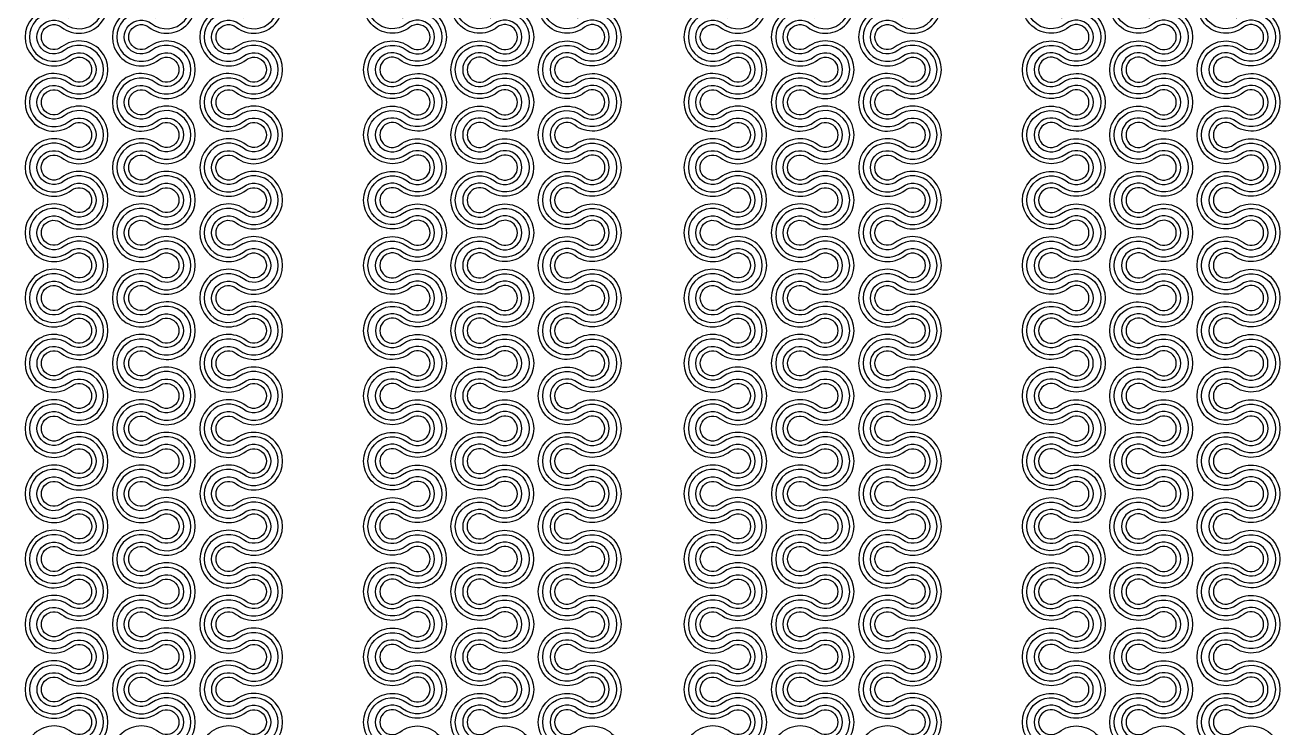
# Model space of a CAD drawing. Header units: millimetres. Extents: x -33.6 to 36.3, y -34.6 to 38.4.
# Drawn here: x 1.49 to 18.47, y 9.89 to 19.39 of the extents above; entities that cross this region are included whole.
import ezdxf

# ---------------------------------------------------------------- set-up
doc = ezdxf.new("R2010")
doc.units = ezdxf.units.MM
doc.layers.add('Metal Layer', color=40, linetype='Continuous')
doc.layers.add('Parylene Encapsulation', color=70, linetype='Continuous')

msp = doc.modelspace()

# ---------------------------------------------------------------- linework, layer by layer
at = {"layer": 'Metal Layer'}
for points in [[(2.024, 9.705, 2.041241), (2.024, 10.225, -2.041241), (2.024, 10.586, 2.041241), (2.024, 11.106, -2.041241), (2.024, 11.468, 2.041241), (2.024, 11.988, -2.041241), (2.024, 12.35, 2.041241), (2.024, 12.87, -2.041241), (2.024, 13.232, 2.041241), (2.024, 13.752, -2.041241), (2.024, 14.114, 2.041241), (2.024, 14.634, -2.041241), (2.024, 14.995, 2.041241), (2.024, 15.515, -2.041241), (2.024, 15.877, 2.041241), (2.024, 16.397, -2.041241), (2.024, 16.759, 2.041241), (2.024, 17.279, -2.041241), (2.024, 17.641, 2.041241), (2.024, 18.161, -2.041241), (2.024, 18.523, 2.041241), (2.024, 19.043, -2.041241), (2.024, 19.405, 2.041241), (2.024, 19.925, -2.041241)], [(3.205, 9.705, 2.041241), (3.205, 10.225, -2.041241), (3.205, 10.586, 2.041241), (3.205, 11.106, -2.041241), (3.205, 11.468, 2.041241), (3.205, 11.988, -2.041241), (3.205, 12.35, 2.041241), (3.205, 12.87, -2.041241), (3.205, 13.232, 2.041241), (3.205, 13.752, -2.041241), (3.205, 14.114, 2.041241), (3.205, 14.634, -2.041241), (3.205, 14.995, 2.041241), (3.205, 15.515, -2.041241), (3.205, 15.877, 2.041241), (3.205, 16.397, -2.041241), (3.205, 16.759, 2.041241), (3.205, 17.279, -2.041241), (3.205, 17.641, 2.041241), (3.205, 18.161, -2.041241), (3.205, 18.523, 2.041241), (3.205, 19.043, -2.041241), (3.205, 19.405, 2.041241), (3.205, 19.925, -2.041241)], [(4.387, 9.705, 2.041241), (4.387, 10.225, -2.041241), (4.387, 10.586, 2.041241), (4.387, 11.106, -2.041241), (4.387, 11.468, 2.041241), (4.387, 11.988, -2.041241), (4.387, 12.35, 2.041241), (4.387, 12.87, -2.041241), (4.387, 13.232, 2.041241), (4.387, 13.752, -2.041241), (4.387, 14.114, 2.041241), (4.387, 14.634, -2.041241), (4.387, 14.995, 2.041241), (4.387, 15.515, -2.041241), (4.387, 15.877, 2.041241), (4.387, 16.397, -2.041241), (4.387, 16.759, 2.041241), (4.387, 17.279, -2.041241), (4.387, 17.641, 2.041241), (4.387, 18.161, -2.041241), (4.387, 18.523, 2.041241), (4.387, 19.043, -2.041241), (4.387, 19.405, 2.041241), (4.387, 19.925, -2.041241)], [(6.663, 9.705, -2.041241), (6.663, 10.225, 2.041241), (6.663, 10.586, -2.041241), (6.663, 11.106, 2.041241), (6.663, 11.468, -2.041241), (6.663, 11.988, 2.041241), (6.663, 12.35, -2.041241), (6.663, 12.87, 2.041241), (6.663, 13.232, -2.041241), (6.663, 13.752, 2.041241), (6.663, 14.114, -2.041241), (6.663, 14.634, 2.041241), (6.663, 14.995, -2.041241), (6.663, 15.515, 2.041241), (6.663, 15.877, -2.041241), (6.663, 16.397, 2.041241), (6.663, 16.759, -2.041241), (6.663, 17.279, 2.041241), (6.663, 17.641, -2.041241), (6.663, 18.161, 2.041241), (6.663, 18.523, -2.041241), (6.663, 19.043, 2.041241), (6.663, 19.405, -2.041241), (6.663, 19.925, 2.041241)], [(7.844, 9.705, -2.041241), (7.844, 10.225, 2.041241), (7.844, 10.586, -2.041241), (7.844, 11.106, 2.041241), (7.844, 11.468, -2.041241), (7.844, 11.988, 2.041241), (7.844, 12.35, -2.041241), (7.844, 12.87, 2.041241), (7.844, 13.232, -2.041241), (7.844, 13.752, 2.041241), (7.844, 14.114, -2.041241), (7.844, 14.634, 2.041241), (7.844, 14.995, -2.041241), (7.844, 15.515, 2.041241), (7.844, 15.877, -2.041241), (7.844, 16.397, 2.041241), (7.844, 16.759, -2.041241), (7.844, 17.279, 2.041241), (7.844, 17.641, -2.041241), (7.844, 18.161, 2.041241), (7.844, 18.523, -2.041241), (7.844, 19.043, 2.041241), (7.844, 19.405, -2.041241), (7.844, 19.925, 2.041241)], [(9.026, 9.705, -2.041241), (9.026, 10.225, 2.041241), (9.026, 10.586, -2.041241), (9.026, 11.106, 2.041241), (9.026, 11.468, -2.041241), (9.026, 11.988, 2.041241), (9.026, 12.35, -2.041241), (9.026, 12.87, 2.041241), (9.026, 13.232, -2.041241), (9.026, 13.752, 2.041241), (9.026, 14.114, -2.041241), (9.026, 14.634, 2.041241), (9.026, 14.995, -2.041241), (9.026, 15.515, 2.041241), (9.026, 15.877, -2.041241), (9.026, 16.397, 2.041241), (9.026, 16.759, -2.041241), (9.026, 17.279, 2.041241), (9.026, 17.641, -2.041241), (9.026, 18.161, 2.041241), (9.026, 18.523, -2.041241), (9.026, 19.043, 2.041241), (9.026, 19.405, -2.041241), (9.026, 19.925, 2.041241)], [(10.935, 9.705, 2.041241), (10.935, 10.225, -2.041241), (10.935, 10.586, 2.041241), (10.935, 11.106, -2.041241), (10.935, 11.468, 2.041241), (10.935, 11.988, -2.041241), (10.935, 12.35, 2.041241), (10.935, 12.87, -2.041241), (10.935, 13.232, 2.041241), (10.935, 13.752, -2.041241), (10.935, 14.114, 2.041241), (10.935, 14.634, -2.041241), (10.935, 14.995, 2.041241), (10.935, 15.515, -2.041241), (10.935, 15.877, 2.041241), (10.935, 16.397, -2.041241), (10.935, 16.759, 2.041241), (10.935, 17.279, -2.041241), (10.935, 17.641, 2.041241), (10.935, 18.161, -2.041241), (10.935, 18.523, 2.041241), (10.935, 19.043, -2.041241), (10.935, 19.405, 2.041241), (10.935, 19.925, -2.041241)], [(12.117, 9.705, 2.041241), (12.117, 10.225, -2.041241), (12.117, 10.586, 2.041241), (12.117, 11.106, -2.041241), (12.117, 11.468, 2.041241), (12.117, 11.988, -2.041241), (12.117, 12.35, 2.041241), (12.117, 12.87, -2.041241), (12.117, 13.232, 2.041241), (12.117, 13.752, -2.041241), (12.117, 14.114, 2.041241), (12.117, 14.634, -2.041241), (12.117, 14.995, 2.041241), (12.117, 15.515, -2.041241), (12.117, 15.877, 2.041241), (12.117, 16.397, -2.041241), (12.117, 16.759, 2.041241), (12.117, 17.279, -2.041241), (12.117, 17.641, 2.041241), (12.117, 18.161, -2.041241), (12.117, 18.523, 2.041241), (12.117, 19.043, -2.041241), (12.117, 19.405, 2.041241), (12.117, 19.925, -2.041241)], [(13.298, 9.705, 2.041241), (13.298, 10.225, -2.041241), (13.298, 10.586, 2.041241), (13.298, 11.106, -2.041241), (13.298, 11.468, 2.041241), (13.298, 11.988, -2.041241), (13.298, 12.35, 2.041241), (13.298, 12.87, -2.041241), (13.298, 13.232, 2.041241), (13.298, 13.752, -2.041241), (13.298, 14.114, 2.041241), (13.298, 14.634, -2.041241), (13.298, 14.995, 2.041241), (13.298, 15.515, -2.041241), (13.298, 15.877, 2.041241), (13.298, 16.397, -2.041241), (13.298, 16.759, 2.041241), (13.298, 17.279, -2.041241), (13.298, 17.641, 2.041241), (13.298, 18.161, -2.041241), (13.298, 18.523, 2.041241), (13.298, 19.043, -2.041241), (13.298, 19.405, 2.041241), (13.298, 19.925, -2.041241)], [(15.574, 9.705, -2.041241), (15.574, 10.225, 2.041241), (15.574, 10.586, -2.041241), (15.574, 11.106, 2.041241), (15.574, 11.468, -2.041241), (15.574, 11.988, 2.041241), (15.574, 12.35, -2.041241), (15.574, 12.87, 2.041241), (15.574, 13.232, -2.041241), (15.574, 13.752, 2.041241), (15.574, 14.114, -2.041241), (15.574, 14.634, 2.041241), (15.574, 14.995, -2.041241), (15.574, 15.515, 2.041241), (15.574, 15.877, -2.041241), (15.574, 16.397, 2.041241), (15.574, 16.759, -2.041241), (15.574, 17.279, 2.041241), (15.574, 17.641, -2.041241), (15.574, 18.161, 2.041241), (15.574, 18.523, -2.041241), (15.574, 19.043, 2.041241), (15.574, 19.405, -2.041241), (15.574, 19.925, 2.041241)], [(16.756, 9.705, -2.041241), (16.756, 10.225, 2.041241), (16.756, 10.586, -2.041241), (16.756, 11.106, 2.041241), (16.756, 11.468, -2.041241), (16.756, 11.988, 2.041241), (16.756, 12.35, -2.041241), (16.756, 12.87, 2.041241), (16.756, 13.232, -2.041241), (16.756, 13.752, 2.041241), (16.756, 14.114, -2.041241), (16.756, 14.634, 2.041241), (16.756, 14.995, -2.041241), (16.756, 15.515, 2.041241), (16.756, 15.877, -2.041241), (16.756, 16.397, 2.041241), (16.756, 16.759, -2.041241), (16.756, 17.279, 2.041241), (16.756, 17.641, -2.041241), (16.756, 18.161, 2.041241), (16.756, 18.523, -2.041241), (16.756, 19.043, 2.041241), (16.756, 19.405, -2.041241), (16.756, 19.925, 2.041241)], [(17.937, 9.705, -2.041241), (17.937, 10.225, 2.041241), (17.937, 10.586, -2.041241), (17.937, 11.106, 2.041241), (17.937, 11.468, -2.041241), (17.937, 11.988, 2.041241), (17.937, 12.35, -2.041241), (17.937, 12.87, 2.041241), (17.937, 13.232, -2.041241), (17.937, 13.752, 2.041241), (17.937, 14.114, -2.041241), (17.937, 14.634, 2.041241), (17.937, 14.995, -2.041241), (17.937, 15.515, 2.041241), (17.937, 15.877, -2.041241), (17.937, 16.397, 2.041241), (17.937, 16.759, -2.041241), (17.937, 17.279, 2.041241), (17.937, 17.641, -2.041241), (17.937, 18.161, 2.041241), (17.937, 18.523, -2.041241), (17.937, 19.043, 2.041241), (17.937, 19.405, -2.041241), (17.937, 19.925, 2.041241)], [(2.085, 19.484, 2.041241), (2.085, 18.964, -2.041241), (2.085, 18.602, 2.041241), (2.085, 18.082, -2.041241), (2.085, 17.72, 2.041241), (2.085, 17.2, -2.041241), (2.085, 16.838, 2.041241), (2.085, 16.318, -2.041241), (2.085, 15.956, 2.041241), (2.085, 15.436, -2.041241), (2.085, 15.075, 2.041241), (2.085, 14.555, -2.041241), (2.085, 14.193, 2.041241), (2.085, 13.673, -2.041241), (2.085, 13.311, 2.041241), (2.085, 12.791, -2.041241), (2.085, 12.429, 2.041241), (2.085, 11.909, -2.041241), (2.085, 11.547, 2.041241), (2.085, 11.027, -2.041241), (2.085, 10.665, 2.041241), (2.085, 10.146, -2.041241), (2.085, 9.784, 2.041241)], [(3.267, 19.484, 2.041241), (3.267, 18.964, -2.041241), (3.267, 18.602, 2.041241), (3.267, 18.082, -2.041241), (3.267, 17.72, 2.041241), (3.267, 17.2, -2.041241), (3.267, 16.838, 2.041241), (3.267, 16.318, -2.041241), (3.267, 15.956, 2.041241), (3.267, 15.436, -2.041241), (3.267, 15.075, 2.041241), (3.267, 14.555, -2.041241), (3.267, 14.193, 2.041241), (3.267, 13.673, -2.041241), (3.267, 13.311, 2.041241), (3.267, 12.791, -2.041241), (3.267, 12.429, 2.041241), (3.267, 11.909, -2.041241), (3.267, 11.547, 2.041241), (3.267, 11.027, -2.041241), (3.267, 10.665, 2.041241), (3.267, 10.146, -2.041241), (3.267, 9.784, 2.041241)], [(4.448, 19.484, 2.041241), (4.448, 18.964, -2.041241), (4.448, 18.602, 2.041241), (4.448, 18.082, -2.041241), (4.448, 17.72, 2.041241), (4.448, 17.2, -2.041241), (4.448, 16.838, 2.041241), (4.448, 16.318, -2.041241), (4.448, 15.956, 2.041241), (4.448, 15.436, -2.041241), (4.448, 15.075, 2.041241), (4.448, 14.555, -2.041241), (4.448, 14.193, 2.041241), (4.448, 13.673, -2.041241), (4.448, 13.311, 2.041241), (4.448, 12.791, -2.041241), (4.448, 12.429, 2.041241), (4.448, 11.909, -2.041241), (4.448, 11.547, 2.041241), (4.448, 11.027, -2.041241), (4.448, 10.665, 2.041241), (4.448, 10.146, -2.041241), (4.448, 9.784, 2.041241)], [(6.601, 19.484, -2.041241), (6.601, 18.964, 2.041241), (6.601, 18.602, -2.041241), (6.601, 18.082, 2.041241), (6.601, 17.72, -2.041241), (6.601, 17.2, 2.041241), (6.601, 16.838, -2.041241), (6.601, 16.318, 2.041241), (6.601, 15.956, -2.041241), (6.601, 15.436, 2.041241), (6.601, 15.075, -2.041241), (6.601, 14.555, 2.041241), (6.601, 14.193, -2.041241), (6.601, 13.673, 2.041241), (6.601, 13.311, -2.041241), (6.601, 12.791, 2.041241), (6.601, 12.429, -2.041241), (6.601, 11.909, 2.041241), (6.601, 11.547, -2.041241), (6.601, 11.027, 2.041241), (6.601, 10.665, -2.041241), (6.601, 10.146, 2.041241), (6.601, 9.784, -2.041241)], [(7.783, 19.484, -2.041241), (7.783, 18.964, 2.041241), (7.783, 18.602, -2.041241), (7.783, 18.082, 2.041241), (7.783, 17.72, -2.041241), (7.783, 17.2, 2.041241), (7.783, 16.838, -2.041241), (7.783, 16.318, 2.041241), (7.783, 15.956, -2.041241), (7.783, 15.436, 2.041241), (7.783, 15.075, -2.041241), (7.783, 14.555, 2.041241), (7.783, 14.193, -2.041241), (7.783, 13.673, 2.041241), (7.783, 13.311, -2.041241), (7.783, 12.791, 2.041241), (7.783, 12.429, -2.041241), (7.783, 11.909, 2.041241), (7.783, 11.547, -2.041241), (7.783, 11.027, 2.041241), (7.783, 10.665, -2.041241), (7.783, 10.146, 2.041241), (7.783, 9.784, -2.041241)], [(8.965, 19.484, -2.041241), (8.965, 18.964, 2.041241), (8.965, 18.602, -2.041241), (8.965, 18.082, 2.041241), (8.965, 17.72, -2.041241), (8.965, 17.2, 2.041241), (8.965, 16.838, -2.041241), (8.965, 16.318, 2.041241), (8.965, 15.956, -2.041241), (8.965, 15.436, 2.041241), (8.965, 15.075, -2.041241), (8.965, 14.555, 2.041241), (8.965, 14.193, -2.041241), (8.965, 13.673, 2.041241), (8.965, 13.311, -2.041241), (8.965, 12.791, 2.041241), (8.965, 12.429, -2.041241), (8.965, 11.909, 2.041241), (8.965, 11.547, -2.041241), (8.965, 11.027, 2.041241), (8.965, 10.665, -2.041241), (8.965, 10.146, 2.041241), (8.965, 9.784, -2.041241)], [(10.996, 19.484, 2.041241), (10.996, 18.964, -2.041241), (10.996, 18.602, 2.041241), (10.996, 18.082, -2.041241), (10.996, 17.72, 2.041241), (10.996, 17.2, -2.041241), (10.996, 16.838, 2.041241), (10.996, 16.318, -2.041241), (10.996, 15.956, 2.041241), (10.996, 15.436, -2.041241), (10.996, 15.075, 2.041241), (10.996, 14.555, -2.041241), (10.996, 14.193, 2.041241), (10.996, 13.673, -2.041241), (10.996, 13.311, 2.041241), (10.996, 12.791, -2.041241), (10.996, 12.429, 2.041241), (10.996, 11.909, -2.041241), (10.996, 11.547, 2.041241), (10.996, 11.027, -2.041241), (10.996, 10.665, 2.041241), (10.996, 10.146, -2.041241), (10.996, 9.784, 2.041241)], [(12.178, 19.484, 2.041241), (12.178, 18.964, -2.041241), (12.178, 18.602, 2.041241), (12.178, 18.082, -2.041241), (12.178, 17.72, 2.041241), (12.178, 17.2, -2.041241), (12.178, 16.838, 2.041241), (12.178, 16.318, -2.041241), (12.178, 15.956, 2.041241), (12.178, 15.436, -2.041241), (12.178, 15.075, 2.041241), (12.178, 14.555, -2.041241), (12.178, 14.193, 2.041241), (12.178, 13.673, -2.041241), (12.178, 13.311, 2.041241), (12.178, 12.791, -2.041241), (12.178, 12.429, 2.041241), (12.178, 11.909, -2.041241), (12.178, 11.547, 2.041241), (12.178, 11.027, -2.041241), (12.178, 10.665, 2.041241), (12.178, 10.146, -2.041241), (12.178, 9.784, 2.041241)], [(13.36, 19.484, 2.041241), (13.36, 18.964, -2.041241), (13.36, 18.602, 2.041241), (13.36, 18.082, -2.041241), (13.36, 17.72, 2.041241), (13.36, 17.2, -2.041241), (13.36, 16.838, 2.041241), (13.36, 16.318, -2.041241), (13.36, 15.956, 2.041241), (13.36, 15.436, -2.041241), (13.36, 15.075, 2.041241), (13.36, 14.555, -2.041241), (13.36, 14.193, 2.041241), (13.36, 13.673, -2.041241), (13.36, 13.311, 2.041241), (13.36, 12.791, -2.041241), (13.36, 12.429, 2.041241), (13.36, 11.909, -2.041241), (13.36, 11.547, 2.041241), (13.36, 11.027, -2.041241), (13.36, 10.665, 2.041241), (13.36, 10.146, -2.041241), (13.36, 9.784, 2.041241)], [(15.513, 19.484, -2.041241), (15.513, 18.964, 2.041241), (15.513, 18.602, -2.041241), (15.513, 18.082, 2.041241), (15.513, 17.72, -2.041241), (15.513, 17.2, 2.041241), (15.513, 16.838, -2.041241), (15.513, 16.318, 2.041241), (15.513, 15.956, -2.041241), (15.513, 15.436, 2.041241), (15.513, 15.075, -2.041241), (15.513, 14.555, 2.041241), (15.513, 14.193, -2.041241), (15.513, 13.673, 2.041241), (15.513, 13.311, -2.041241), (15.513, 12.791, 2.041241), (15.513, 12.429, -2.041241), (15.513, 11.909, 2.041241), (15.513, 11.547, -2.041241), (15.513, 11.027, 2.041241), (15.513, 10.665, -2.041241), (15.513, 10.146, 2.041241), (15.513, 9.784, -2.041241)], [(16.694, 19.484, -2.041241), (16.694, 18.964, 2.041241), (16.694, 18.602, -2.041241), (16.694, 18.082, 2.041241), (16.694, 17.72, -2.041241), (16.694, 17.2, 2.041241), (16.694, 16.838, -2.041241), (16.694, 16.318, 2.041241), (16.694, 15.956, -2.041241), (16.694, 15.436, 2.041241), (16.694, 15.075, -2.041241), (16.694, 14.555, 2.041241), (16.694, 14.193, -2.041241), (16.694, 13.673, 2.041241), (16.694, 13.311, -2.041241), (16.694, 12.791, 2.041241), (16.694, 12.429, -2.041241), (16.694, 11.909, 2.041241), (16.694, 11.547, -2.041241), (16.694, 11.027, 2.041241), (16.694, 10.665, -2.041241), (16.694, 10.146, 2.041241), (16.694, 9.784, -2.041241)], [(17.876, 19.484, -2.041241), (17.876, 18.964, 2.041241), (17.876, 18.602, -2.041241), (17.876, 18.082, 2.041241), (17.876, 17.72, -2.041241), (17.876, 17.2, 2.041241), (17.876, 16.838, -2.041241), (17.876, 16.318, 2.041241), (17.876, 15.956, -2.041241), (17.876, 15.436, 2.041241), (17.876, 15.075, -2.041241), (17.876, 14.555, 2.041241), (17.876, 14.193, -2.041241), (17.876, 13.673, 2.041241), (17.876, 13.311, -2.041241), (17.876, 12.791, 2.041241), (17.876, 12.429, -2.041241), (17.876, 11.909, 2.041241), (17.876, 11.547, -2.041241), (17.876, 11.027, 2.041241), (17.876, 10.665, -2.041241), (17.876, 10.146, 2.041241), (17.876, 9.784, -2.041241)]]:
    msp.add_lwpolyline(points, format="xyb", dxfattribs=at)
at = {"layer": 'Parylene Encapsulation'}
for points in [[(1.987, 9.657, 2.041241), (1.987, 10.272, -2.041241), (1.987, 10.539, 2.041241), (1.987, 11.154, -2.041241), (1.987, 11.421, 2.041241), (1.987, 12.036, -2.041241), (1.987, 12.303, 2.041241), (1.987, 12.917, -2.041241), (1.987, 13.184, 2.041241), (1.987, 13.799, -2.041241), (1.987, 14.066, 2.041241), (1.987, 14.681, -2.041241), (1.987, 14.948, 2.041241), (1.987, 15.563, -2.041241), (1.987, 15.83, 2.041241), (1.987, 16.445, -2.041241), (1.987, 16.712, 2.041241), (1.987, 17.326, -2.041241), (1.987, 17.594, 2.041241), (1.987, 18.208, -2.041241), (1.987, 18.475, 2.041241), (1.987, 19.09, -2.041241), (1.987, 19.357, 2.041241), (1.987, 19.972, -2.041241)], [(3.169, 9.657, 2.041241), (3.169, 10.272, -2.041241), (3.169, 10.539, 2.041241), (3.169, 11.154, -2.041241), (3.169, 11.421, 2.041241), (3.169, 12.036, -2.041241), (3.169, 12.303, 2.041241), (3.169, 12.917, -2.041241), (3.169, 13.184, 2.041241), (3.169, 13.799, -2.041241), (3.169, 14.066, 2.041241), (3.169, 14.681, -2.041241), (3.169, 14.948, 2.041241), (3.169, 15.563, -2.041241), (3.169, 15.83, 2.041241), (3.169, 16.445, -2.041241), (3.169, 16.712, 2.041241), (3.169, 17.326, -2.041241), (3.169, 17.594, 2.041241), (3.169, 18.208, -2.041241), (3.169, 18.475, 2.041241), (3.169, 19.09, -2.041241), (3.169, 19.357, 2.041241), (3.169, 19.972, -2.041241)], [(4.35, 9.657, 2.041241), (4.35, 10.272, -2.041241), (4.35, 10.539, 2.041241), (4.35, 11.154, -2.041241), (4.35, 11.421, 2.041241), (4.35, 12.036, -2.041241), (4.35, 12.303, 2.041241), (4.35, 12.917, -2.041241), (4.35, 13.184, 2.041241), (4.35, 13.799, -2.041241), (4.35, 14.066, 2.041241), (4.35, 14.681, -2.041241), (4.35, 14.948, 2.041241), (4.35, 15.563, -2.041241), (4.35, 15.83, 2.041241), (4.35, 16.445, -2.041241), (4.35, 16.712, 2.041241), (4.35, 17.326, -2.041241), (4.35, 17.594, 2.041241), (4.35, 18.208, -2.041241), (4.35, 18.475, 2.041241), (4.35, 19.09, -2.041241), (4.35, 19.357, 2.041241), (4.35, 19.972, -2.041241)], [(6.7, 9.657, -2.041241), (6.7, 10.272, 2.041241), (6.7, 10.539, -2.041241), (6.7, 11.154, 2.041241), (6.7, 11.421, -2.041241), (6.7, 12.036, 2.041241), (6.7, 12.303, -2.041241), (6.7, 12.917, 2.041241), (6.7, 13.184, -2.041241), (6.7, 13.799, 2.041241), (6.7, 14.066, -2.041241), (6.7, 14.681, 2.041241), (6.7, 14.948, -2.041241), (6.7, 15.563, 2.041241), (6.7, 15.83, -2.041241), (6.7, 16.445, 2.041241), (6.7, 16.712, -2.041241), (6.7, 17.326, 2.041241), (6.7, 17.594, -2.041241), (6.7, 18.208, 2.041241), (6.7, 18.475, -2.041241), (6.7, 19.09, 2.041241), (6.7, 19.357, -2.041241), (6.7, 19.972, 2.041241)], [(7.881, 9.657, -2.041241), (7.881, 10.272, 2.041241), (7.881, 10.539, -2.041241), (7.881, 11.154, 2.041241), (7.881, 11.421, -2.041241), (7.881, 12.036, 2.041241), (7.881, 12.303, -2.041241), (7.881, 12.917, 2.041241), (7.881, 13.184, -2.041241), (7.881, 13.799, 2.041241), (7.881, 14.066, -2.041241), (7.881, 14.681, 2.041241), (7.881, 14.948, -2.041241), (7.881, 15.563, 2.041241), (7.881, 15.83, -2.041241), (7.881, 16.445, 2.041241), (7.881, 16.712, -2.041241), (7.881, 17.326, 2.041241), (7.881, 17.594, -2.041241), (7.881, 18.208, 2.041241), (7.881, 18.475, -2.041241), (7.881, 19.09, 2.041241), (7.881, 19.357, -2.041241), (7.881, 19.972, 2.041241)], [(9.063, 9.657, -2.041241), (9.063, 10.272, 2.041241), (9.063, 10.539, -2.041241), (9.063, 11.154, 2.041241), (9.063, 11.421, -2.041241), (9.063, 12.036, 2.041241), (9.063, 12.303, -2.041241), (9.063, 12.917, 2.041241), (9.063, 13.184, -2.041241), (9.063, 13.799, 2.041241), (9.063, 14.066, -2.041241), (9.063, 14.681, 2.041241), (9.063, 14.948, -2.041241), (9.063, 15.563, 2.041241), (9.063, 15.83, -2.041241), (9.063, 16.445, 2.041241), (9.063, 16.712, -2.041241), (9.063, 17.326, 2.041241), (9.063, 17.594, -2.041241), (9.063, 18.208, 2.041241), (9.063, 18.475, -2.041241), (9.063, 19.09, 2.041241), (9.063, 19.357, -2.041241), (9.063, 19.972, 2.041241)], [(10.898, 9.657, 2.041241), (10.898, 10.272, -2.041241), (10.898, 10.539, 2.041241), (10.898, 11.154, -2.041241), (10.898, 11.421, 2.041241), (10.898, 12.036, -2.041241), (10.898, 12.303, 2.041241), (10.898, 12.917, -2.041241), (10.898, 13.184, 2.041241), (10.898, 13.799, -2.041241), (10.898, 14.066, 2.041241), (10.898, 14.681, -2.041241), (10.898, 14.948, 2.041241), (10.898, 15.563, -2.041241), (10.898, 15.83, 2.041241), (10.898, 16.445, -2.041241), (10.898, 16.712, 2.041241), (10.898, 17.326, -2.041241), (10.898, 17.594, 2.041241), (10.898, 18.208, -2.041241), (10.898, 18.475, 2.041241), (10.898, 19.09, -2.041241), (10.898, 19.357, 2.041241), (10.898, 19.972, -2.041241)], [(12.08, 9.657, 2.041241), (12.08, 10.272, -2.041241), (12.08, 10.539, 2.041241), (12.08, 11.154, -2.041241), (12.08, 11.421, 2.041241), (12.08, 12.036, -2.041241), (12.08, 12.303, 2.041241), (12.08, 12.917, -2.041241), (12.08, 13.184, 2.041241), (12.08, 13.799, -2.041241), (12.08, 14.066, 2.041241), (12.08, 14.681, -2.041241), (12.08, 14.948, 2.041241), (12.08, 15.563, -2.041241), (12.08, 15.83, 2.041241), (12.08, 16.445, -2.041241), (12.08, 16.712, 2.041241), (12.08, 17.326, -2.041241), (12.08, 17.594, 2.041241), (12.08, 18.208, -2.041241), (12.08, 18.475, 2.041241), (12.08, 19.09, -2.041241), (12.08, 19.357, 2.041241), (12.08, 19.972, -2.041241)], [(13.261, 9.657, 2.041241), (13.261, 10.272, -2.041241), (13.261, 10.539, 2.041241), (13.261, 11.154, -2.041241), (13.261, 11.421, 2.041241), (13.261, 12.036, -2.041241), (13.261, 12.303, 2.041241), (13.261, 12.917, -2.041241), (13.261, 13.184, 2.041241), (13.261, 13.799, -2.041241), (13.261, 14.066, 2.041241), (13.261, 14.681, -2.041241), (13.261, 14.948, 2.041241), (13.261, 15.563, -2.041241), (13.261, 15.83, 2.041241), (13.261, 16.445, -2.041241), (13.261, 16.712, 2.041241), (13.261, 17.326, -2.041241), (13.261, 17.594, 2.041241), (13.261, 18.208, -2.041241), (13.261, 18.475, 2.041241), (13.261, 19.09, -2.041241), (13.261, 19.357, 2.041241), (13.261, 19.972, -2.041241)], [(15.611, 9.657, -2.041241), (15.611, 10.272, 2.041241), (15.611, 10.539, -2.041241), (15.611, 11.154, 2.041241), (15.611, 11.421, -2.041241), (15.611, 12.036, 2.041241), (15.611, 12.303, -2.041241), (15.611, 12.917, 2.041241), (15.611, 13.184, -2.041241), (15.611, 13.799, 2.041241), (15.611, 14.066, -2.041241), (15.611, 14.681, 2.041241), (15.611, 14.948, -2.041241), (15.611, 15.563, 2.041241), (15.611, 15.83, -2.041241), (15.611, 16.445, 2.041241), (15.611, 16.712, -2.041241), (15.611, 17.326, 2.041241), (15.611, 17.594, -2.041241), (15.611, 18.208, 2.041241), (15.611, 18.475, -2.041241), (15.611, 19.09, 2.041241), (15.611, 19.357, -2.041241), (15.611, 19.972, 2.041241)], [(16.792, 9.657, -2.041241), (16.792, 10.272, 2.041241), (16.792, 10.539, -2.041241), (16.792, 11.154, 2.041241), (16.792, 11.421, -2.041241), (16.792, 12.036, 2.041241), (16.792, 12.303, -2.041241), (16.792, 12.917, 2.041241), (16.792, 13.184, -2.041241), (16.792, 13.799, 2.041241), (16.792, 14.066, -2.041241), (16.792, 14.681, 2.041241), (16.792, 14.948, -2.041241), (16.792, 15.563, 2.041241), (16.792, 15.83, -2.041241), (16.792, 16.445, 2.041241), (16.792, 16.712, -2.041241), (16.792, 17.326, 2.041241), (16.792, 17.594, -2.041241), (16.792, 18.208, 2.041241), (16.792, 18.475, -2.041241), (16.792, 19.09, 2.041241), (16.792, 19.357, -2.041241), (16.792, 19.972, 2.041241)], [(17.974, 9.657, -2.041241), (17.974, 10.272, 2.041241), (17.974, 10.539, -2.041241), (17.974, 11.154, 2.041241), (17.974, 11.421, -2.041241), (17.974, 12.036, 2.041241), (17.974, 12.303, -2.041241), (17.974, 12.917, 2.041241), (17.974, 13.184, -2.041241), (17.974, 13.799, 2.041241), (17.974, 14.066, -2.041241), (17.974, 14.681, 2.041241), (17.974, 14.948, -2.041241), (17.974, 15.563, 2.041241), (17.974, 15.83, -2.041241), (17.974, 16.445, 2.041241), (17.974, 16.712, -2.041241), (17.974, 17.326, 2.041241), (17.974, 17.594, -2.041241), (17.974, 18.208, 2.041241), (17.974, 18.475, -2.041241), (17.974, 19.09, 2.041241), (17.974, 19.357, -2.041241), (17.974, 19.972, 2.041241)], [(2.122, 19.531, 2.041241), (2.122, 18.916, -2.041241), (2.122, 18.649, 2.041241), (2.122, 18.034, -2.041241), (2.122, 17.767, 2.041241), (2.122, 17.153, -2.041241), (2.122, 16.886, 2.041241), (2.122, 16.271, -2.041241), (2.122, 16.004, 2.041241), (2.122, 15.389, -2.041241), (2.122, 15.122, 2.041241), (2.122, 14.507, -2.041241), (2.122, 14.24, 2.041241), (2.122, 13.625, -2.041241), (2.122, 13.358, 2.041241), (2.122, 12.744, -2.041241), (2.122, 12.476, 2.041241), (2.122, 11.862, -2.041241), (2.122, 11.595, 2.041241), (2.122, 10.98, -2.041241), (2.122, 10.713, 2.041241), (2.122, 10.098, -2.041241), (2.122, 9.831, 2.041241), (2.122, 9.216, -2.041241)], [(3.303, 19.531, 2.041241), (3.303, 18.916, -2.041241), (3.303, 18.649, 2.041241), (3.303, 18.034, -2.041241), (3.303, 17.767, 2.041241), (3.303, 17.153, -2.041241), (3.303, 16.886, 2.041241), (3.303, 16.271, -2.041241), (3.303, 16.004, 2.041241), (3.303, 15.389, -2.041241), (3.303, 15.122, 2.041241), (3.303, 14.507, -2.041241), (3.303, 14.24, 2.041241), (3.303, 13.625, -2.041241), (3.303, 13.358, 2.041241), (3.303, 12.744, -2.041241), (3.303, 12.476, 2.041241), (3.303, 11.862, -2.041241), (3.303, 11.595, 2.041241), (3.303, 10.98, -2.041241), (3.303, 10.713, 2.041241), (3.303, 10.098, -2.041241), (3.303, 9.831, 2.041241), (3.303, 9.216, -2.041241)], [(4.485, 19.531, 2.041241), (4.485, 18.916, -2.041241), (4.485, 18.649, 2.041241), (4.485, 18.034, -2.041241), (4.485, 17.767, 2.041241), (4.485, 17.153, -2.041241), (4.485, 16.886, 2.041241), (4.485, 16.271, -2.041241), (4.485, 16.004, 2.041241), (4.485, 15.389, -2.041241), (4.485, 15.122, 2.041241), (4.485, 14.507, -2.041241), (4.485, 14.24, 2.041241), (4.485, 13.625, -2.041241), (4.485, 13.358, 2.041241), (4.485, 12.744, -2.041241), (4.485, 12.476, 2.041241), (4.485, 11.862, -2.041241), (4.485, 11.595, 2.041241), (4.485, 10.98, -2.041241), (4.485, 10.713, 2.041241), (4.485, 10.098, -2.041241), (4.485, 9.831, 2.041241), (4.485, 9.216, -2.041241)], [(6.565, 19.531, -2.041241), (6.565, 18.916, 2.041241), (6.565, 18.649, -2.041241), (6.565, 18.034, 2.041241), (6.565, 17.767, -2.041241), (6.565, 17.153, 2.041241), (6.565, 16.886, -2.041241), (6.565, 16.271, 2.041241), (6.565, 16.004, -2.041241), (6.565, 15.389, 2.041241), (6.565, 15.122, -2.041241), (6.565, 14.507, 2.041241), (6.565, 14.24, -2.041241), (6.565, 13.625, 2.041241), (6.565, 13.358, -2.041241), (6.565, 12.744, 2.041241), (6.565, 12.476, -2.041241), (6.565, 11.862, 2.041241), (6.565, 11.595, -2.041241), (6.565, 10.98, 2.041241), (6.565, 10.713, -2.041241), (6.565, 10.098, 2.041241), (6.565, 9.831, -2.041241), (6.565, 9.216, 2.041241)], [(7.746, 19.531, -2.041241), (7.746, 18.916, 2.041241), (7.746, 18.649, -2.041241), (7.746, 18.034, 2.041241), (7.746, 17.767, -2.041241), (7.746, 17.153, 2.041241), (7.746, 16.886, -2.041241), (7.746, 16.271, 2.041241), (7.746, 16.004, -2.041241), (7.746, 15.389, 2.041241), (7.746, 15.122, -2.041241), (7.746, 14.507, 2.041241), (7.746, 14.24, -2.041241), (7.746, 13.625, 2.041241), (7.746, 13.358, -2.041241), (7.746, 12.744, 2.041241), (7.746, 12.476, -2.041241), (7.746, 11.862, 2.041241), (7.746, 11.595, -2.041241), (7.746, 10.98, 2.041241), (7.746, 10.713, -2.041241), (7.746, 10.098, 2.041241), (7.746, 9.831, -2.041241), (7.746, 9.216, 2.041241)], [(8.928, 19.531, -2.041241), (8.928, 18.916, 2.041241), (8.928, 18.649, -2.041241), (8.928, 18.034, 2.041241), (8.928, 17.767, -2.041241), (8.928, 17.153, 2.041241), (8.928, 16.886, -2.041241), (8.928, 16.271, 2.041241), (8.928, 16.004, -2.041241), (8.928, 15.389, 2.041241), (8.928, 15.122, -2.041241), (8.928, 14.507, 2.041241), (8.928, 14.24, -2.041241), (8.928, 13.625, 2.041241), (8.928, 13.358, -2.041241), (8.928, 12.744, 2.041241), (8.928, 12.476, -2.041241), (8.928, 11.862, 2.041241), (8.928, 11.595, -2.041241), (8.928, 10.98, 2.041241), (8.928, 10.713, -2.041241), (8.928, 10.098, 2.041241), (8.928, 9.831, -2.041241), (8.928, 9.216, 2.041241)], [(11.033, 19.531, 2.041241), (11.033, 18.916, -2.041241), (11.033, 18.649, 2.041241), (11.033, 18.034, -2.041241), (11.033, 17.767, 2.041241), (11.033, 17.153, -2.041241), (11.033, 16.886, 2.041241), (11.033, 16.271, -2.041241), (11.033, 16.004, 2.041241), (11.033, 15.389, -2.041241), (11.033, 15.122, 2.041241), (11.033, 14.507, -2.041241), (11.033, 14.24, 2.041241), (11.033, 13.625, -2.041241), (11.033, 13.358, 2.041241), (11.033, 12.744, -2.041241), (11.033, 12.476, 2.041241), (11.033, 11.862, -2.041241), (11.033, 11.595, 2.041241), (11.033, 10.98, -2.041241), (11.033, 10.713, 2.041241), (11.033, 10.098, -2.041241), (11.033, 9.831, 2.041241), (11.033, 9.216, -2.041241)], [(12.215, 19.531, 2.041241), (12.215, 18.916, -2.041241), (12.215, 18.649, 2.041241), (12.215, 18.034, -2.041241), (12.215, 17.767, 2.041241), (12.215, 17.153, -2.041241), (12.215, 16.886, 2.041241), (12.215, 16.271, -2.041241), (12.215, 16.004, 2.041241), (12.215, 15.389, -2.041241), (12.215, 15.122, 2.041241), (12.215, 14.507, -2.041241), (12.215, 14.24, 2.041241), (12.215, 13.625, -2.041241), (12.215, 13.358, 2.041241), (12.215, 12.744, -2.041241), (12.215, 12.476, 2.041241), (12.215, 11.862, -2.041241), (12.215, 11.595, 2.041241), (12.215, 10.98, -2.041241), (12.215, 10.713, 2.041241), (12.215, 10.098, -2.041241), (12.215, 9.831, 2.041241), (12.215, 9.216, -2.041241)], [(13.396, 19.531, 2.041241), (13.396, 18.916, -2.041241), (13.396, 18.649, 2.041241), (13.396, 18.034, -2.041241), (13.396, 17.767, 2.041241), (13.396, 17.153, -2.041241), (13.396, 16.886, 2.041241), (13.396, 16.271, -2.041241), (13.396, 16.004, 2.041241), (13.396, 15.389, -2.041241), (13.396, 15.122, 2.041241), (13.396, 14.507, -2.041241), (13.396, 14.24, 2.041241), (13.396, 13.625, -2.041241), (13.396, 13.358, 2.041241), (13.396, 12.744, -2.041241), (13.396, 12.476, 2.041241), (13.396, 11.862, -2.041241), (13.396, 11.595, 2.041241), (13.396, 10.98, -2.041241), (13.396, 10.713, 2.041241), (13.396, 10.098, -2.041241), (13.396, 9.831, 2.041241), (13.396, 9.216, -2.041241)], [(15.476, 19.531, -2.041241), (15.476, 18.916, 2.041241), (15.476, 18.649, -2.041241), (15.476, 18.034, 2.041241), (15.476, 17.767, -2.041241), (15.476, 17.153, 2.041241), (15.476, 16.886, -2.041241), (15.476, 16.271, 2.041241), (15.476, 16.004, -2.041241), (15.476, 15.389, 2.041241), (15.476, 15.122, -2.041241), (15.476, 14.507, 2.041241), (15.476, 14.24, -2.041241), (15.476, 13.625, 2.041241), (15.476, 13.358, -2.041241), (15.476, 12.744, 2.041241), (15.476, 12.476, -2.041241), (15.476, 11.862, 2.041241), (15.476, 11.595, -2.041241), (15.476, 10.98, 2.041241), (15.476, 10.713, -2.041241), (15.476, 10.098, 2.041241), (15.476, 9.831, -2.041241), (15.476, 9.216, 2.041241)], [(16.658, 19.531, -2.041241), (16.658, 18.916, 2.041241), (16.658, 18.649, -2.041241), (16.658, 18.034, 2.041241), (16.658, 17.767, -2.041241), (16.658, 17.153, 2.041241), (16.658, 16.886, -2.041241), (16.658, 16.271, 2.041241), (16.658, 16.004, -2.041241), (16.658, 15.389, 2.041241), (16.658, 15.122, -2.041241), (16.658, 14.507, 2.041241), (16.658, 14.24, -2.041241), (16.658, 13.625, 2.041241), (16.658, 13.358, -2.041241), (16.658, 12.744, 2.041241), (16.658, 12.476, -2.041241), (16.658, 11.862, 2.041241), (16.658, 11.595, -2.041241), (16.658, 10.98, 2.041241), (16.658, 10.713, -2.041241), (16.658, 10.098, 2.041241), (16.658, 9.831, -2.041241), (16.658, 9.216, 2.041241)], [(17.839, 19.531, -2.041241), (17.839, 18.916, 2.041241), (17.839, 18.649, -2.041241), (17.839, 18.034, 2.041241), (17.839, 17.767, -2.041241), (17.839, 17.153, 2.041241), (17.839, 16.886, -2.041241), (17.839, 16.271, 2.041241), (17.839, 16.004, -2.041241), (17.839, 15.389, 2.041241), (17.839, 15.122, -2.041241), (17.839, 14.507, 2.041241), (17.839, 14.24, -2.041241), (17.839, 13.625, 2.041241), (17.839, 13.358, -2.041241), (17.839, 12.744, 2.041241), (17.839, 12.476, -2.041241), (17.839, 11.862, 2.041241), (17.839, 11.595, -2.041241), (17.839, 10.98, 2.041241), (17.839, 10.713, -2.041241), (17.839, 10.098, 2.041241), (17.839, 9.831, -2.041241), (17.839, 9.216, 2.041241)]]:
    msp.add_lwpolyline(points, format="xyb", dxfattribs=at)

doc.saveas('drawing.dxf')
